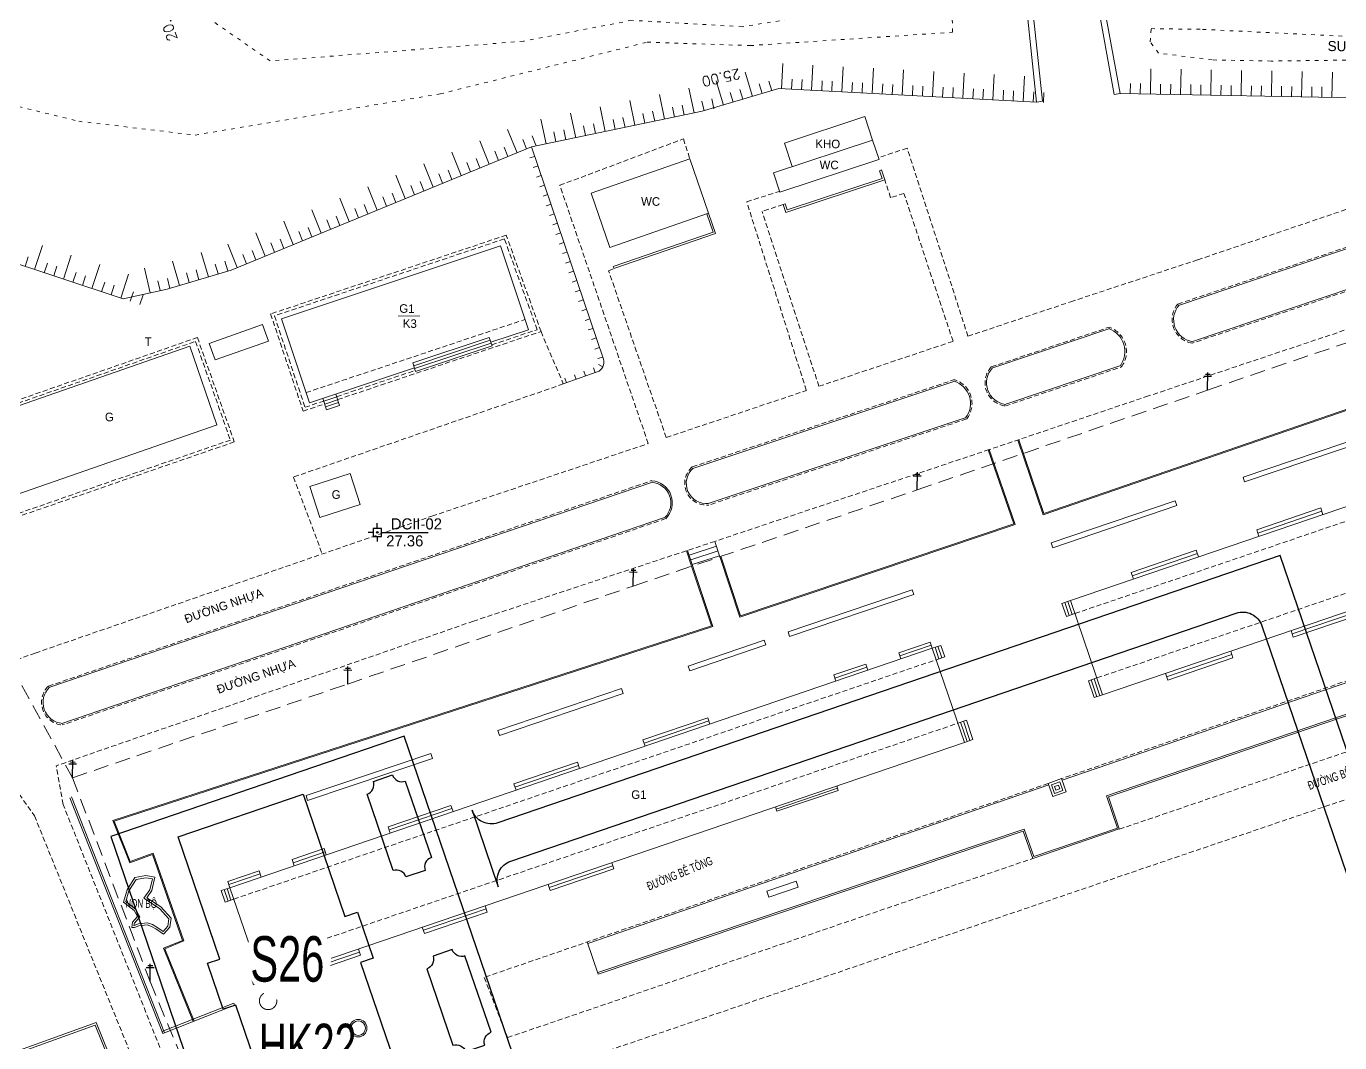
# Model space of a CAD drawing. Header units: inches. Extents: x 496359 to 501064, y 2374078 to 2377203.
# Drawn here: x 497285.7 to 497415.9, y 2376469 to 2376569.7 of the extents above; entities that cross this region are included whole.
import ezdxf
from ezdxf.enums import TextEntityAlignment as Align

# ---------------------------------------------------------------- set-up
doc = ezdxf.new("R2010")
doc.units = ezdxf.units.IN
doc.header["$MEASUREMENT"] = 0
doc.linetypes.add('ACAD_ISO03W100', pattern=[30, 12, -18])
doc.linetypes.add('DASHED', pattern=[0.75, 0.5, -0.25])
for name, color, linetype in [('cd', 7, 'Continuous'), ('chu', 6, 'Continuous'), ('coc', 1, 'Continuous'), ('MANH', 147, 'Continuous'), ('MOC - DC2', 1, 'Continuous'), ('NOI', 2, 'Continuous'), ('tl', 8, 'Continuous')]:
    doc.layers.add(name, color=color, linetype=linetype)
for name, color, linetype, lineweight in [('EG Text2', 7, 'Continuous', 18), ('ISO', 252, 'Continuous', 20), ('LC Net dam 1', 30, 'Continuous', 30), ('LC Net manh', 239, 'Continuous', 5), ('manh1', 67, 'Continuous', 13)]:
    doc.layers.add(name, color=color, linetype=linetype, lineweight=lineweight)
doc.styles.add('EG Hai', font='')
doc.styles.get("Standard").update_dxf_attribs({"font": 'vnsimli.shx', "height": 2})
doc.styles.add('style1', font='')
doc.styles.get('EG Hai').set_extended_font_data('.VnArial NarrowH')
doc.styles.get('style1').set_extended_font_data('.VnAvantH')

# ---------------------------------------------------------------- blocks, each defined once
blk = doc.blocks.new('cdien')
at = {"layer": 'cd', "extrusion": (-0.000518657, 0.000768986, 1)}
for p, q in [((-0.8, 2.78, 0), (0.76, 2.78, 0)), ((-0.46, 3.14, 0), (0.49, 3.14, 0)), ((0, 0), (0, 3.5, 0))]:
    blk.add_line(p, q, dxfattribs=at)
blk = doc.blocks.new('t2')
at = {"layer": 'tl', "color": 250, "lineweight": 0}
for p, q in [((-2, 0), (-2, -1)), ((-1, 0), (-1, -1)), ((0, 0), (0, -2.5))]:
    blk.add_line(p, q, dxfattribs=at)
blk = doc.blocks.new('t1')
at = {"layer": 'tl', "color": 250, "lineweight": 0}
for p, q in [((0, 0), (0, 2.5)), ((-2, 0), (-2, 1)), ((-1, 0), (-1, 1))]:
    blk.add_line(p, q, dxfattribs=at)
blk = doc.blocks.new('1')
at = {"layer": 'tl', "color": 250, "lineweight": 0}
blk.add_line((0, -0.5), (0, 0), dxfattribs=at)
blk = doc.blocks.new('2')
at = {"layer": 'coc'}
blk.add_blockref('1', (0, 0.5), dxfattribs=at)
blk = doc.blocks.new('MOC')
at = {"layer": 'MOC - DC2'}
for points in [[(-0.4, 0), (-0.9, 0)], [(0, 0.4), (0, 0.9)], [(0.4, 0), (5.03, 0)], [(0, -0.4), (0, -0.9)]]:
    blk.add_lwpolyline(points, dxfattribs=at)
blk.add_lwpolyline([(-0.4, -0.4), (0.4, -0.4), (0.4, 0.4), (-0.4, 0.4)], close=True, dxfattribs=at)
blk.add_circle((0, 0), 0.0868, dxfattribs=at)
blk = doc.blocks.new('Nền HT mới')
at = {"layer": 'chu', "color": 6, "lineweight": 0, "elevation": -28.38}
blk.add_lwpolyline([(595.07, 260.25), (597.22, 260.22)], dxfattribs=at)
at = {"layer": 'MANH', "color": 2, "linetype": 'ACAD_ISO03W100', "lineweight": 0, "ltscale": 0.03, "elevation": -28.38}
for points in [[(548.7, 283.13), (563.38, 279.54), (574.94, 278.17), (599.22, 282.25), (619.75, 287.38), (629.96, 287.04), (650.03, 288.36), (649.97, 290.11), (649.07, 290.76), (633.76, 289.64), (629.18, 288.91), (618.2, 289.55), (607.48, 287.47), (582.37, 285.52), (576.41, 289.65), (560.34, 298.17), (551.5, 309.25)], [(670.44, 286.3), (669.61, 287.42), (669.71, 288.72), (674.8, 288.65), (692.67, 287.78), (714.35, 286.24), (714.22, 285.09), (712.5, 284.69), (692.61, 285.64), (681.61, 285.51), (675.76, 285.62), (670.44, 286.3)]]:
    blk.add_lwpolyline(points, dxfattribs=at)
at = {"layer": 'MANH', "color": 1, "linetype": 'DASHED', "lineweight": 0, "ltscale": 3, "elevation": -28.38}
for points in [[(562.77, 214.46), (590.05, 223.76), (618.36, 233.47), (646.51, 243), (675.3, 252.89), (741.83, 275.53), (811.08, 298.94), (834.62, 307.18)], [(92.05, 52.59), (119.84, 64.48), (146.69, 76.35), (173.15, 88.06), (201.06, 100.39), (229.35, 112.33), (266.95, 126.39), (296.55, 137.3), (334.39, 150.94), (394.99, 172.54), (493.57, 208.22), (554.51, 229.52), (562.77, 214.46), (570.46, 194.28), (580.63, 169.79), (591.55, 141.92), (602.45, 113.39), (610.19, 94.18)]]:
    blk.add_lwpolyline(points, dxfattribs=at)
at = {"layer": 'MANH', "color": 2, "lineweight": 0, "elevation": -28.38}
for points in [[(656.91, 295.09), (658.36, 281.44)], [(657.5, 295.19), (658.95, 281.54)], [(664.28, 291.88), (666.04, 282.2)], [(664.87, 291.99), (666.63, 282.3)], [(666.63, 282.3), (716.8, 281.38), (719.24, 288.12)], [(658.36, 281.44), (632.8, 282.78), (625.21, 280.53), (608.28, 277), (578.49, 264.79), (572.14, 262.91), (567.8, 261.93), (542.34, 270.36), (534.95, 275.68), (528.16, 278.52), (514.56, 274.84), (513.91, 262.21), (513.22, 257.54), (510.32, 252.82), (504.11, 250.7), (493.11, 257.85), (486.99, 259.93), (483.69, 268.79), (483.69, 268.79), (483.69, 268.79)], [(658.37, 281.42), (658.95, 281.54)], [(666.04, 282.2), (666.63, 282.3)], [(633.36, 277.38), (641.33, 280)], [(642.1, 277.65), (641.33, 280)], [(672.41, 261.28), (731.56, 281.23)], [(632.28, 274.43), (642.1, 277.65)], [(633.36, 277.38), (634.13, 275.04)], [(642.1, 277.65), (642.73, 275.74)], [(732.22, 277.37), (673.72, 257.68)], [(614.18, 272.41), (623.98, 275.81)], [(625.84, 270.42), (623.98, 275.81)], [(632.89, 272.51), (642.71, 275.74)], [(632.28, 274.43), (632.89, 272.51)], [(633.48, 270.5), (643.3, 273.73)], [(633.61, 270.76), (643.05, 273.86)], [(642.79, 274.64), (642.98, 274.72)], [(643.05, 273.86), (642.79, 274.64)], [(643.3, 273.73), (642.98, 274.72)], [(616.04, 267.03), (614.18, 272.41)], [(633.22, 271.29), (633.41, 271.37)], [(633.48, 270.5), (633.22, 271.29)], [(633.41, 271.37), (633.61, 270.76)], [(616.04, 267.03), (625.84, 270.42)], [(626.28, 268.56), (625.66, 270.36)], [(626.53, 268.43), (625.84, 270.42)], [(616.38, 265.13), (626.28, 268.56)], [(616.44, 264.94), (626.53, 268.43)], [(583.48, 259.95), (605.19, 267.2)], [(605.19, 267.2), (607.97, 258.88)], [(656.5, 247.94), (658.99, 240.53), (736.96, 267.37), (739.36, 260.88)], [(616.38, 265.13), (616.46, 264.95)], [(576.32, 257.51), (581.61, 259.39)], [(582.19, 257.75), (581.61, 259.39)], [(586.27, 251.62), (583.48, 259.95)], [(596.5, 255.59), (604.09, 258.12)], [(604.37, 257.27), (604.09, 258.12)], [(604.25, 257.63), (607.97, 258.88)], [(653.9, 255.05), (665.61, 258.99)], [(553.69, 250.03), (574.41, 257.24)], [(574.41, 257.24), (577.07, 249.44)], [(576.9, 255.88), (576.32, 257.51)], [(576.9, 255.88), (582.19, 257.75)], [(596.6, 255.3), (604.18, 257.84)], [(596.69, 255.02), (604.28, 257.56)], [(596.79, 254.73), (604.37, 257.27)], [(596.79, 254.73), (596.5, 255.59)], [(655.21, 251.46), (666.7, 255.32)], [(661.73, 232.03), (731.14, 255.65)], [(586.27, 251.62), (596.66, 255.1)], [(624.26, 245.13), (650.26, 253.79)], [(587.96, 250.94), (587.59, 252.06)], [(587.67, 251.79), (588.96, 252.22)], [(587.77, 251.51), (589.05, 251.94)], [(587.86, 251.23), (589.15, 251.65)], [(587.96, 250.94), (589.24, 251.37)], [(589.24, 251.37), (588.87, 252.49)], [(651.38, 250.18), (625.8, 241.64)], [(556.4, 242.25), (577.12, 249.46)], [(678.82, 244.26), (691.15, 248.43)], [(678.98, 243.79), (691.31, 247.96)], [(626.95, 236.4), (628.92, 230.39), (656.22, 239.57), (653.64, 246.99)], [(627.05, 236.44), (628.99, 230.52), (656.09, 239.63), (653.54, 246.96)], [(664.9, 222.7), (734.32, 246.31)], [(560.43, 223.41), (620.26, 243.77)], [(586.29, 243.35), (590.29, 244.64)], [(591.29, 241.54), (590.29, 244.64)], [(678.98, 243.79), (678.82, 244.26)], [(587.28, 240.25), (586.29, 243.35)], [(587.28, 240.25), (591.29, 241.54)], [(659.79, 237.74), (672.09, 241.93)], [(659.95, 237.27), (672.25, 241.46)], [(672.25, 241.46), (672.09, 241.93)], [(680.18, 239.05), (686.52, 241.21)], [(686.52, 241.21), (686.74, 240.54)], [(621.55, 240.29), (561.71, 219.84)], [(680.29, 238.72), (686.63, 240.88)], [(680.18, 239.05), (680.4, 238.39)], [(614.9, 195.01), (657.02, 209.18), (657.98, 206.47), (666.55, 209.39), (665.47, 212.59), (728.26, 233.95), (727.17, 237.13)], [(623.9, 236.54), (626.62, 237.43)], [(626.93, 236.48), (626.46, 237.9)], [(659.95, 237.27), (659.79, 237.74)], [(667.73, 234.82), (674.19, 237.02)], [(674.19, 237.02), (674.42, 236.35)], [(614.85, 195.16), (657.11, 209.37), (658.07, 206.66), (666.36, 209.48), (665.28, 212.68), (728.07, 234.05), (727.08, 236.94)], [(624.12, 235.55), (623.65, 236.97)], [(624.21, 235.59), (623.75, 237)], [(624.06, 236.06), (626.77, 236.96)], [(624.21, 235.59), (626.93, 236.48)], [(727.08, 236.94), (660.9, 214.24)], [(667.84, 234.48), (674.31, 236.68)], [(624.12, 235.55), (626.11, 229.52), (566.77, 210.24), (568.44, 206.04), (570.7, 206.87), (573.68, 198.35), (571.78, 197.56), (574.72, 190.3)], [(624.21, 235.59), (626.24, 229.46), (566.9, 210.18), (568.49, 206.16), (570.76, 207), (573.8, 198.3), (571.91, 197.51), (574.82, 190.34)], [(667.73, 234.82), (667.95, 234.15)], [(633.71, 228.94), (646.03, 233.09)], [(633.87, 228.47), (646.19, 232.62)], [(646.19, 232.62), (646.03, 233.09)], [(661.73, 232.03), (660.87, 231.74)], [(661.59, 230.56), (661.16, 231.84)], [(661.88, 230.66), (661.44, 231.94)], [(664.9, 222.7), (661.73, 232.03)], [(661.31, 230.46), (660.87, 231.74)], [(662.16, 230.75), (661.31, 230.46)], [(683.69, 228.72), (690.03, 230.88)], [(683.8, 228.39), (690.14, 230.54)], [(623.81, 225.54), (631.35, 228.12)], [(631.51, 227.64), (631.35, 228.12)], [(633.87, 228.47), (633.71, 228.94)], [(647.79, 227.91), (644.69, 226.86)], [(647.79, 227.91), (648, 227.3)], [(683.8, 228.39), (683.58, 229.05)], [(578.38, 203.57), (648, 227.3)], [(623.97, 225.07), (631.51, 227.64)], [(644.69, 226.86), (644.9, 226.25)], [(647.9, 227.61), (644.8, 226.55)], [(648, 227.3), (648.85, 227.59)], [(648, 227.3), (651.19, 217.96)], [(648.29, 227.4), (648.67, 226.27)], [(648.57, 227.5), (648.96, 226.37)], [(648.85, 227.59), (649.24, 226.46)], [(671.24, 224.48), (677.71, 226.68)], [(677.82, 226.35), (677.6, 227.02)], [(623.97, 225.07), (623.81, 225.54)], [(641.42, 225.74), (638.24, 224.66)], [(641.53, 225.44), (638.34, 224.35)], [(641.42, 225.74), (641.63, 225.13)], [(648.39, 226.17), (649.24, 226.46)], [(671.35, 224.15), (677.82, 226.35)], [(638.24, 224.66), (638.44, 224.05)], [(664.34, 224.36), (663.49, 224.07)], [(664.05, 222.41), (663.49, 224.07)], [(664.33, 222.5), (663.77, 224.16)], [(664.62, 222.6), (664.05, 224.26)], [(671.35, 224.15), (671.13, 224.82)], [(604.93, 219.14), (617.2, 223.3)], [(605.09, 218.66), (617.36, 222.83)], [(617.36, 222.83), (617.2, 223.3)], [(664.9, 222.7), (664.05, 222.41)], [(619.33, 218.21), (625.76, 220.41)], [(619.44, 217.91), (625.87, 220.1)], [(625.76, 220.41), (625.97, 219.79)], [(650.54, 219.87), (651.39, 220.16)], [(651.39, 220.16), (652.04, 218.26)], [(605.09, 218.66), (604.93, 219.14)], [(650.82, 219.97), (651.47, 218.06)], [(651.1, 220.07), (651.75, 218.16)], [(581.56, 194.23), (651.19, 217.96)], [(619.33, 218.21), (619.54, 217.6)], [(651.19, 217.96), (652.04, 218.26)], [(585.92, 212.7), (598.29, 216.87)], [(586.08, 212.22), (598.45, 216.39)], [(598.29, 216.87), (598.45, 216.39)], [(606.53, 213.85), (612.84, 216)], [(606.63, 213.54), (612.94, 215.69)], [(612.84, 216), (613.04, 215.39)], [(606.53, 213.85), (606.74, 213.24)], [(659.55, 213.76), (613.86, 198.05)], [(638.69, 213.22), (638.54, 213.66)], [(660.83, 214.38), (659.5, 213.9), (659.96, 212.6), (661.29, 213.07), (660.83, 214.38)], [(571.71, 189.11), (562.49, 212.49)], [(571.9, 189.19), (562.67, 212.57)], [(585.92, 212.7), (586.08, 212.22)], [(632.54, 211.37), (638.62, 213.44)], [(632.61, 211.15), (638.69, 213.22)], [(594.06, 209.6), (600.29, 211.72)], [(594.17, 209.3), (600.39, 211.42)], [(600.29, 211.72), (600.5, 211.11)], [(632.61, 211.15), (632.46, 211.58)], [(594.06, 209.6), (594.27, 208.99)], [(666.51, 209.52), (666.51, 209.52)], [(584.54, 206.36), (587.73, 207.44)], [(584.64, 206.05), (587.83, 207.14)], [(587.73, 207.44), (587.93, 206.83)], [(584.54, 206.36), (584.75, 205.74)], [(616.44, 205.44), (616.23, 206.05)], [(657.93, 206.62), (657.93, 206.62)], [(578.17, 204.18), (581.27, 205.24)], [(578.27, 203.88), (581.37, 204.94)], [(581.27, 205.24), (581.48, 204.63)], [(610.02, 203.59), (616.33, 205.74)], [(610.13, 203.29), (616.44, 205.44)], [(578.38, 203.57), (577.52, 203.28)], [(577.52, 203.28), (577.91, 202.15)], [(577.81, 203.38), (578.19, 202.25)], [(578.09, 203.48), (578.48, 202.35)], [(578.17, 204.18), (578.38, 203.57)], [(581.56, 194.23), (578.38, 203.57)], [(610.13, 203.29), (609.92, 203.9)], [(631.61, 203.24), (634.52, 204.22)], [(631.81, 202.62), (631.61, 203.24)], [(631.81, 202.62), (634.72, 203.61)], [(634.72, 203.61), (634.52, 204.22)], [(578.76, 202.44), (577.91, 202.15)], [(597.56, 199.35), (603.78, 201.47)], [(597.66, 199.04), (603.89, 201.16)], [(603.89, 201.16), (603.68, 201.77)], [(597.66, 199.04), (597.45, 199.65)], [(614.9, 195.01), (613.81, 198.19)], [(588.03, 196.1), (591.22, 197.19)], [(588.14, 195.79), (591.33, 196.88)], [(591.33, 196.88), (591.12, 197.49)], [(580.91, 196.14), (580.06, 195.85)], [(580.06, 195.85), (580.71, 193.94)], [(580.34, 195.95), (580.99, 194.04)], [(580.62, 196.05), (581.28, 194.14)], [(588.14, 195.79), (587.93, 196.41)], [(581.56, 194.23), (580.71, 193.94)], [(581.77, 193.62), (581.56, 194.23)], [(581.66, 193.93), (584.76, 194.99)], [(581.77, 193.62), (584.87, 194.68)], [(584.87, 194.68), (584.66, 195.29)], [(578.76, 192.11), (571.64, 189.3)], [(578.83, 191.92), (571.71, 189.11)]]:
    blk.add_lwpolyline(points, dxfattribs=at)
at = {"layer": 'MANH', "color": 3, "linetype": 'DASHED', "lineweight": 0, "elevation": -28.38}
for points in [[(651.55, 258.23), (661.74, 261.65), (674.33, 265.81), (729.99, 284.67), (737.1, 287.22)], [(672.36, 261.42), (731.51, 281.37)], [(619.85, 247.59), (611.08, 273.19), (623.33, 277.79), (623.98, 275.81)], [(651.55, 258.23), (645.52, 276.86), (642.67, 275.93)], [(732.27, 277.23), (673.77, 257.54)], [(736.6, 274.8), (735.8, 274.54), (669.44, 252.31), (653.64, 246.99), (626.46, 237.9), (602.52, 229.99), (561.16, 215.66)], [(643.88, 271.96), (643.3, 273.73)], [(635.52, 252.88), (629.61, 271.56), (632.86, 272.59)], [(645.2, 272.39), (643.88, 271.96)], [(650.07, 257.73), (645.2, 272.39)], [(633.22, 271.29), (631.13, 270.61)], [(636.77, 253.27), (631.13, 270.61)], [(621.64, 248.19), (615.92, 264.72), (616.44, 264.94)], [(609.22, 258.7), (611.43, 253.5), (584.67, 244.27), (587.47, 236.81), (587.47, 236.81)], [(653.86, 255.19), (665.56, 259.13)], [(636.77, 253.27), (650.07, 257.73)], [(655.26, 251.32), (666.75, 255.18)], [(621.64, 248.19), (635.53, 252.85)], [(624.21, 245.28), (650.22, 253.93)], [(651.43, 250.04), (625.85, 241.5)], [(559.08, 226.83), (598.41, 240.4), (619.85, 247.59)], [(560.38, 223.55), (620.21, 243.92)], [(621.59, 240.15), (561.75, 219.7)], [(666.55, 209.37), (732.64, 231.85), (730.52, 238.28), (660.85, 214.39)], [(559.08, 226.83), (543.99, 221.5)], [(734.11, 227.66), (710.85, 219.75), (611.88, 186.06)], [(601.43, 112.49), (561.83, 211.83), (561.16, 215.66)], [(556.6, 214.06), (559, 210.7), (599.01, 111.59), (598.35, 108.37), (595.78, 105.71), (542.67, 88.3), (521.63, 81.47), (502.95, 75.39), (481.94, 68.66), (452.95, 59.08)], [(659.5, 213.9), (603.59, 194.68), (605.9, 188.71), (657.98, 206.47)]]:
    blk.add_lwpolyline(points, dxfattribs=at)
at = {"layer": 'MANH', "color": 2, "lineweight": 0, "elevation": -28.38}
blk.add_lwpolyline([(611.43, 253.5), (614.79, 254.7, 0.409619), (615.41, 255.96), (608.28, 277)], format="xyb", dxfattribs=at)
at = {"layer": 'MANH', "color": 5, "linetype": 'DASHED', "lineweight": 0, "elevation": -28.38}
for points in [[(605.77, 268.25), (582.41, 260.44), (585.63, 250.81), (587.76, 251.52)], [(604.34, 257.38), (608.84, 258.88), (605.59, 267.88), (582.79, 260.25), (585.82, 251.19), (587.67, 251.81)], [(589.05, 251.95), (609.22, 258.7), (605.77, 268.25)], [(552.74, 250.29), (575.15, 258.1), (578.81, 247.76), (556.38, 240), (552.74, 250.29)], [(588.95, 252.24), (596.75, 254.84)]]:
    blk.add_lwpolyline(points, dxfattribs=at)
at = {"layer": 'MANH', "lineweight": 0, "elevation": -28.38}
for points in [[(739.45, 260.91), (737.02, 267.5), (659.06, 240.66), (656.59, 247.97)], [(656.5, 247.94), (656.59, 247.97)], [(653.54, 246.96), (653.64, 246.99)], [(578.76, 192.11), (578.83, 191.92)]]:
    blk.add_lwpolyline(points, dxfattribs=at)
at = {"layer": 'MANH', "linetype": 'DASHED', "lineweight": 0, "elevation": -28.38}
for points in [[(585.93, 252.64), (607.63, 259.89)], [(662.16, 230.75), (731.58, 254.37)], [(664.34, 224.36), (733.75, 247.97)], [(578.76, 202.44), (648.39, 226.17)], [(580.91, 196.14), (650.54, 219.87)]]:
    blk.add_lwpolyline(points, dxfattribs=at)
at = {"layer": 'MANH', "color": 5, "linetype": 'DASHED', "lineweight": 0, "elevation": -28.38}
blk.add_lwpolyline([(553.12, 250.11), (574.97, 257.72), (578.42, 247.94), (556.56, 240.38)], close=True, dxfattribs=at)
at = {"layer": 'MANH', "color": 2, "lineweight": 0, "elevation": -28.38}
for points in [[(660.67, 214.06), (659.82, 213.75), (660.12, 212.92), (660.97, 213.22)], [(660.52, 213.74), (660.14, 213.6), (660.27, 213.24), (660.65, 213.38)], [(571.8, 198.95), (571.02, 199.5), (570.61, 199.74), (570.17, 199.88), (569.36, 199.79), (568.93, 199.61), (568.71, 199.61), (568.64, 199.64), (568.71, 200.15), (569.21, 200.72), (568.87, 201.31), (567.81, 202.13), (568.18, 203.35), (568.96, 204.57), (570.05, 204.77), (570.94, 204.6), (570.63, 203.28), (570.13, 202.58), (571.54, 201.67), (572.54, 200.56), (572.42, 199.67)], [(571.77, 199.22), (571.13, 199.67), (570.69, 199.92), (570.19, 200.08), (569.31, 199.99), (568.89, 199.81), (568.86, 199.81), (568.9, 200.06), (569.46, 200.69), (569.02, 201.44), (568.05, 202.21), (568.36, 203.27), (569.08, 204.39), (570.05, 204.56), (570.7, 204.44), (570.44, 203.36), (569.85, 202.52), (571.41, 201.51), (572.33, 200.5), (572.23, 199.75)]]:
    blk.add_lwpolyline(points, close=True, dxfattribs=at)
at = {"layer": 'MANH', "lineweight": 0, "elevation": -28.38}
for points in [[(553.54, 186.04), (565.11, 190.21), (593, 121.22), (581.55, 116.84)], [(553.8, 185.92), (565, 189.96), (592.74, 121.34), (581.66, 117.1)]]:
    blk.add_lwpolyline(points, close=True, dxfattribs=at)
at = {"layer": 'MANH', "color": 2, "lineweight": 0}
for radius in [0.864, 0.714]:
    blk.add_circle((591.1, 189.65, -1.69), radius, dxfattribs=at)
at = {"layer": 'MANH', "color": 3, "linetype": 'DASHED', "lineweight": 0}
for centre, radius, start, end in [((674.16, 259.88, -2.41), 2.37, 139.4441, 260.3779), ((664.7, 256.72, -1.61), 2.56, 323.1196, 70.3266), ((655.55, 253.61, -1.24), 2.31, 136.9389, 262.8118), ((649.47, 251.56, -1.13), 2.48, 322.1179, 72.4864), ((625.63, 243.65, -0.41), 2.16, 130.9037, 275.8807), ((561.95, 221.94, -0.81), 2.25, 134.2811, 264.9025)]:
    blk.add_arc(centre, radius, start, end, dxfattribs=at)
at = {"layer": 'MANH', "color": 2, "lineweight": 0}
for centre, radius, start, end in [((674.16, 259.88, -2.41), 2.22, 139.4441, 260.3779), ((664.7, 256.72, -1.61), 2.41, 323.1196, 70.3266), ((655.55, 253.61, -1.24), 2.16, 136.9389, 262.8118), ((649.47, 251.56, -1.13), 2.33, 322.1179, 72.4864), ((625.63, 243.65, -0.41), 2.01, 130.9037, 275.8807), ((620.03, 241.71, -0.81), 2.06, 314.9838, 85.2341), ((620.03, 241.71, -0.81), 2.21, 314.9838, 85.2341), ((561.95, 221.94, -0.81), 2.1, 134.2811, 264.9025)]:
    blk.add_arc(centre, radius, start, end, dxfattribs=at)
at = {"layer": 'MOC - DC2', "lineweight": 0}
for p in [(592.99, 238.8, -1.02), (592.99, 238.79, -1.07)]:
    blk.add_point(p, dxfattribs=at)
at = {"layer": 'cd', "lineweight": 0, "xscale": 0.5, "yscale": 0.5, "zscale": 0.5, "rotation": 359.2672157837458}
for p in [(675.3, 252.89, -1.72), (646.51, 243, -1.18), (618.36, 233.47, -1.1), (590.05, 223.76, -1.3), (562.77, 214.46, -1.38), (570.46, 194.28, -1.66)]:
    blk.add_blockref('cdien', p, dxfattribs=at)
at = {"layer": 'MOC - DC2', "lineweight": 0}
blk.add_blockref('MOC', (592.99, 238.79, -1.07), dxfattribs=at)
at = {"layer": 'NOI', "color": 2, "lineweight": 0}
for name, p, rotation in [('t2', (633.06, 282.77, -28.38), 176.9853807551361), ('t2', (627.3, 281.15, -28.38), 196.5310652792828), ('t2', (630.17, 282, -28.38), 196.5310652792828), ('t2', (636.05, 282.61, -28.38), 176.9853807551361), ('t2', (639.05, 282.45, -28.38), 176.9853807551361), ('t2', (642.05, 282.3, -28.38), 176.9853807551361), ('t2', (645.04, 282.14, -28.38), 176.9853807551361), ('t2', (648.04, 281.98, -28.38), 176.9853807551361), ('t2', (651.03, 281.82, -28.38), 176.9853807551361), ('t2', (654.03, 281.67, -28.38), 176.9853807551361), ('t2', (657.03, 281.51, -28.38), 176.9853807551361), ('t1', (669.63, 282.25, -28.38), 358.9486173516703), ('t1', (672.63, 282.19, -28.38), 358.9486173516703), ('t1', (675.63, 282.14, -28.38), 358.9486173516703), ('t1', (678.63, 282.08, -28.38), 358.9486173516703), ('t1', (681.63, 282.03, -28.38), 358.9486173516703), ('t1', (684.63, 281.97, -28.38), 358.9486173516703), ('t1', (687.63, 281.92, -28.38), 358.9486173516703), ('t2', (621.47, 279.75, -28.38), 191.766549618578), ('t2', (624.4, 280.36, -28.38), 191.766549618578), ('t2', (615.59, 278.53, -28.38), 191.766549618578), ('t2', (618.53, 279.14, -28.38), 191.766549618578), ('t2', (609.72, 277.3, -28.38), 191.766549618578), ('t2', (612.66, 277.91, -28.38), 191.766549618578), ('t2', (606.86, 276.42, -28.38), 202.2938133815229), ('t2', (604.09, 275.28, -28.38), 202.2938133815229), ('t2', (598.54, 273.01, -28.38), 202.2938133815229), ('t2', (601.31, 274.15, -28.38), 202.2938133815229), ('t2', (595.76, 271.87, -28.38), 202.2938133815229), ('t2', (592.99, 270.73, -28.38), 202.2938133815229), ('t2', (590.21, 269.59, -28.38), 202.2938133815229), ('t2', (587.43, 268.46, -28.38), 202.2938133815229), ('t2', (584.66, 267.32, -28.38), 202.2938133815229), ('t2', (581.88, 266.18, -28.38), 202.2938133815229), ('t2', (556.16, 265.78, -28.38), 161.6840780611025), ('t2', (559.01, 264.84, -28.38), 161.6840780611025), ('t2', (576.25, 264.13, -28.38), 196.5160747233046), ('t2', (579.11, 265.04, -28.38), 202.2938133815229), ('t2', (561.86, 263.9, -28.38), 161.6840780611025), ('t2', (573.38, 263.27, -28.38), 196.5160747233046), ('t2', (564.7, 262.96, -28.38), 161.6840780611025), ('t2', (567.55, 262.01, -28.38), 161.6840780611025), ('t2', (570.47, 262.53, -28.38), 192.6871975365563)]:
    blk.add_blockref(name, p, dxfattribs=dict(at, rotation=rotation))
at = {"layer": 'NOI', "lineweight": 0}
for p, rotation in [((608.6, 276.06, -28.38), 108.7072506114521), ((608.92, 275.11, -28.38), 108.7072506114521), ((609.24, 274.16, -28.38), 108.7072506114521), ((609.57, 273.21, -28.38), 108.7072506114521), ((609.89, 272.27, -28.38), 108.7072506114521), ((610.21, 271.32, -28.38), 108.7072506114521), ((610.53, 270.37, -28.38), 108.7072506114521), ((610.85, 269.43, -28.38), 108.7072506114521), ((611.17, 268.48, -28.38), 108.7072506114521), ((611.49, 267.53, -28.38), 108.7072506114521), ((611.81, 266.58, -28.38), 108.7072506114521), ((612.13, 265.64, -28.38), 108.7072506114521), ((612.45, 264.69, -28.38), 108.7072506114521), ((612.77, 263.74, -28.38), 108.7072506114521), ((613.09, 262.8, -28.38), 108.7072506114521), ((613.41, 261.85, -28.38), 108.7072506114521), ((613.73, 260.9, -28.38), 108.7072506114521), ((614.06, 259.95, -28.38), 108.7072506114521), ((614.38, 259.01, -28.38), 108.7072506114521), ((614.7, 258.06, -28.38), 108.7072506114521), ((615.02, 257.11, -28.38), 108.7072506114521), ((615.34, 256.17, -28.38), 108.7072506114521), ((615.36, 255.2, -28.38), 63.59120534514933), ((611.75, 253.62, -28.38), 19.60755264515005), ((612.69, 253.95, -28.38), 19.60755264515005), ((613.63, 254.29, -28.38), 19.60755264515005), ((614.58, 254.62, -28.38), 19.60755264515005)]:
    blk.add_blockref('2', p, dxfattribs=dict(at, rotation=rotation))
at = {"layer": 'chu', "color": 6, "lineweight": 0, "style": 'style1'}
for s, height, rotation, p in [('suèi', 1, 359.2672, (687.2, 286.5, -28.38)), ('kho', 0.85, 359.2672, (636.41, 276.89, -28.38)), ('wc', 0.85, 359.2672, (636.83, 274.8, -28.38)), ('wc', 0.85, 359.2672, (619.13, 271.18, -28.38)), ('G1', 0.85, 359.2672, (595.16, 260.56, -28.38)), ('k3', 0.85, 359.2672, (595.51, 259.07, -28.38)), ('t', 0.85, 359.2672, (569.91, 257.28, -28.38)), ('g', 0.85, 359.2672, (565.98, 249.81, -28.38)), ('g', 0.85, 359.2672, (588.46, 242.12, -28.38)), ('§¦êNG NHùA ', 0.85, 19.213, (574.05, 229.77, -28.38)), ('§¦êNG NHùA ', 0.85, 19.213, (577.25, 222.78, -28.38)), ('g1', 0.85, 359.2672, (618.16, 212.38, -28.38))]:
    blk.add_text(s, height=height, rotation=rotation, dxfattribs=at).set_placement(p)
at = {"layer": 'chu', "color": 6, "lineweight": 0, "ltscale": 0.8, "style": 'style1', "width": 0.7}
for rotation, p in [(19.0786, (685.42, 213.25, -28.38)), (22.4077, (619.93, 203.28, -28.78))]:
    blk.add_text('§¦êNG B£ T¤NG', height=0.85, rotation=rotation, dxfattribs=at).set_placement(p)
at = {"layer": 'chu', "color": 6, "lineweight": 0, "style": 'style1', "width": 0.7}
blk.add_text('non bé', height=0.85, rotation=359.2672, dxfattribs=at).set_placement((568, 201.6, -28.38))
at = {"layer": 'manh1', "lineweight": 0}
for s, rotation, p in [('20.00', 109.4888, (572.08, 289.35, -28.38)), ('25.00', 192.8626, (627.08, 283.86, -28.38))]:
    blk.add_text(s, height=1, rotation=rotation, dxfattribs=at).set_placement(p, align=Align.MIDDLE)
at = {"layer": 'MOC - DC2', "lineweight": 0, "style": 'style1'}
for s, p in [('DCII-02', (594.33, 239.08, -1.07)), ('27.36', (593.87, 237.4, -1.07))]:
    blk.add_text(s, height=1.1, dxfattribs=at).set_placement(p)

msp = doc.modelspace()

# ---------------------------------------------------------------- linework, layer by layer
at = {"layer": 'LC Net dam 1'}
for points in [[(497329.91, 2376492.02), (497332.5, 2376484.44, -0.414214), (497333.74, 2376486.98), (497405.66, 2376511.56, -0.414214), (497408.2, 2376510.31), (497426.31, 2376457.32, -0.414214), (497425.06, 2376454.78), (497432.63, 2376457.37, -0.414016), (497430.09, 2376458.61), (497410.01, 2376517.27), (497332.45, 2376490.77, -0.414214)], [(497319.5, 2376493.61, 0.414214), (497320.12, 2376494.88), (497322.01, 2376495.52, 0.414214), (497323.28, 2376494.9), (497325.87, 2376487.33, 0.414214), (497325.25, 2376486.06), (497323.35, 2376485.41, 0.414214), (497322.08, 2376486.04)], [(497328, 2376468.72, -0.414214), (497329.27, 2376468.1), (497331.16, 2376468.74, -0.414214), (497331.79, 2376470.01), (497329.2, 2376477.58, -0.414214), (497327.93, 2376478.21), (497326.04, 2376477.56, -0.414214), (497325.41, 2376476.29)]]:
    msp.add_lwpolyline(points, format="xyb", close=True, dxfattribs=at)
at = {"layer": 'LC Net dam 1', "const_width": 0.1}
msp.add_lwpolyline([(497308.82, 2376473.12, 1), (497310.55, 2376473.12, 1)], format="xyb", close=True, dxfattribs=at)

# ---------------------------------------------------------------- block references
at = {"layer": 'LC Net manh'}
msp.add_blockref('Nền HT mới', (496727.52, 2376280.77, 2.92), dxfattribs=at)

# ---------------------------------------------------------------- texts
at = {"layer": 'EG Text2', "style": 'EG Hai', "width": 0.8}
msp.add_text('hk22', height=4.224, rotation=0, dxfattribs=at).set_placement((497313.59, 2376468.74, -52.3), align=Align.MIDDLE_CENTER)

# ---------------------------------------------------------------- next in the draw order: wipeouts: each hides what was drawn before it
at = {"ltscale": 500}
msp.add_wipeout([(497308.68, 2376474.35), (497308.21, 2376474.9), (497307.96, 2376475.3), (497307.73, 2376475.79), (497307.56, 2376476.32), (497307.47, 2376476.81), (497307.43, 2376477.25), (497307.45, 2376477.78), (497307.51, 2376478.18), (497307.67, 2376478.76), (497307.8, 2376479.07), (497308.02, 2376479.5), (497308.29, 2376479.9), (497308.67, 2376480.34), (497309.07, 2376480.7), (497309.54, 2376481.01), (497310, 2376481.24), (497310.43, 2376481.4), (497310.83, 2376481.5), (497311.33, 2376481.57), (497311.77, 2376481.59), (497312.18, 2376481.56), (497312.72, 2376481.46), (497313.13, 2376481.33), (497313.51, 2376481.17), (497314.1, 2376480.82), (497314.36, 2376480.62), (497314.66, 2376480.35), (497314.91, 2376480.08), (497315.18, 2376479.73), (497315.42, 2376479.32), (497315.58, 2376478.97), (497315.71, 2376478.62), (497315.83, 2376478.17), (497315.89, 2376477.77), (497315.91, 2376477.19), (497315.85, 2376476.64), (497315.75, 2376476.2), (497315.64, 2376475.85), (497315.44, 2376475.41), (497315.22, 2376475.03), (497315.01, 2376474.74), (497314.67, 2376474.36), (497314.41, 2376474.12), (497314, 2376473.81), (497313.72, 2376473.64), (497313.47, 2376473.51), (497313.17, 2376473.38), (497312.82, 2376473.27), (497312.49, 2376473.19), (497312.14, 2376473.14), (497311.79, 2376473.11), (497311.5, 2376473.11), (497311.07, 2376473.15), (497310.7, 2376473.22), (497310.3, 2376473.34), (497309.9, 2376473.5), (497309.43, 2376473.75), (497309.21, 2376473.9), (497308.9, 2376474.14)], dxfattribs=at).translate(0, 0, -292.38).dxf.layer = 'ISO'

# ---------------------------------------------------------------- next in the draw order: linework, layer by layer
at = {"layer": 'LC Net dam 1'}
msp.add_lwpolyline([(497318.38, 2376418.33), (497344.63, 2376427.3, 0.414214), (497346.5, 2376431.11), (497323.17, 2376499.36), (497294.08, 2376489.42)], format="xyb", close=True, dxfattribs=at)
msp.add_lwpolyline([(497306.47, 2376472.71), (497305.23, 2376472.29), (497303.68, 2376476.85), (497304.91, 2376477.27), (497300.78, 2376489.37), (497313.16, 2376493.6), (497317.29, 2376481.5), (497318.53, 2376481.93), (497320.09, 2376477.37), (497318.85, 2376476.94), (497322.98, 2376464.85), (497310.6, 2376460.62)], close=True, dxfattribs=at)

# ---------------------------------------------------------------- next in the draw order: texts
at = {"layer": 'EG Text2', "style": 'EG Hai', "width": 0.8}
msp.add_text('s26', height=4.5, rotation=0, dxfattribs=at).set_placement((497311.59, 2376477.28, -292.38), align=Align.MIDDLE_CENTER)

doc.saveas('drawing.dxf')
